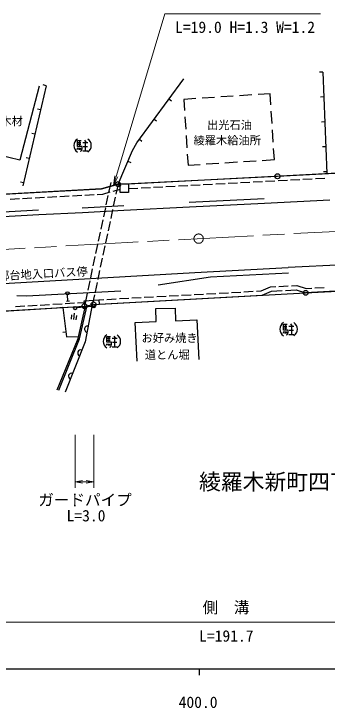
# Model space of a CAD drawing. Units: millimetres at full size, sheet at 1:1000; details may follow other scales. Extents: x 40000 to 680000, y 20000 to 380000.
# Drawn here: x 438294 to 488544, y 198715 to 310000 of the extents above; entities that cross this region are included whole.
import ezdxf
from ezdxf.enums import TextEntityAlignment as Align

# ---------------------------------------------------------------- set-up
doc = ezdxf.new("R2010")
doc.units = ezdxf.units.MM
doc.header["$LTSCALE"] = 1000
doc.linetypes.add('CHAIN', pattern=[18.5, 12, -1.5, 3.5, -1.5])
for name, color, linetype, lineweight in [('M-BGD', 7, 'Continuous', 25), ('M-BMK', 2, 'CHAIN', 13), ('M-BMK-HTXT', 7, 'Continuous', 13), ('M-BMK-ROW', 30, 'Continuous', 25), ('M-STR-HTXT', 7, 'Continuous', 13), ('M-STR-STRC', 7, 'Continuous', 25), ('M-TTL-BAND', 7, 'Continuous', 25), ('引出線', 7, 'Continuous', 13)]:
    doc.layers.add(name, color=color, linetype=linetype, lineweight=lineweight)
doc.styles.add('ＭＳ ゴシック', font='')
doc.styles.get('ＭＳ ゴシック').set_extended_font_data('MS Gothic')

# ---------------------------------------------------------------- blocks, each defined once
blk = doc.blocks.new('open_arrow')
at = {"color": 0, "linetype": 'Continuous', "lineweight": -2}
blk.add_lwpolyline([(7.5, 1.25), (0, 0), (7.5, -1.25)], dxfattribs=at)

msp = doc.modelspace()

# ---------------------------------------------------------------- linework, layer by layer
at = {"layer": 'M-BGD'}
for p, q in [((487830, 300677), (487331, 300656)), ((487830, 300677), (488499, 284395)), ((442336, 298435), (439276, 286577)), ((443494, 298492), (439714, 282448)), ((443494, 298492), (443008, 298607)), ((479396, 297190), (477461, 297065)), ((479511, 295412), (479396, 297190)), ((463168, 296360), (463571, 296063)), ((467482, 296419), (465547, 296293)), ((465547, 296293), (465662, 294515)), ((470476, 296613), (468480, 296483)), ((473469, 296806), (471474, 296677)), ((476463, 297000), (474467, 296871)), ((487995, 296680), (487495, 296659)), ((442577, 294599), (442090, 294713)), ((479705, 292418), (479576, 294414)), ((460796, 293139), (461199, 292842)), ((465727, 293517), (465856, 291522)), ((488159, 292683), (487659, 292663)), ((441660, 290705), (441173, 290820)), ((465921, 290524), (466050, 288528)), ((479899, 289425), (479769, 291421)), ((448523, 288744), (448523, 289682)), ((448523, 289682), (449108, 289682)), ((448523, 289391), (449053, 289391)), ((448820, 289682), (448820, 288744)), ((449351, 289391), (450172, 289391)), ((449351, 289391), (450165, 289391)), ((449642, 289746), (449816, 289452)), ((449755, 289391), (449755, 288039)), ((458425, 289918), (458827, 289621)), ((448526, 288508), (448408, 288218)), ((448523, 289096), (449050, 289096)), ((449231, 288744), (448523, 288744)), ((448643, 288509), (448703, 288218)), ((448819, 288508), (448878, 288219)), ((448937, 288508), (449054, 288273)), ((449173, 288149), (449231, 288440)), ((449231, 288440), (449231, 288744)), ((449409, 288744), (450107, 288744)), ((480078, 286649), (479963, 288427)), ((488323, 288687), (487823, 288666)), ((439276, 286577), (434223, 287705)), ((448940, 288042), (449050, 287981)), ((449050, 287981), (449173, 288149)), ((449347, 288039), (450162, 288039)), ((466115, 287530), (466230, 285752)), ((440742, 286812), (440256, 286927)), ((456574, 286388), (457034, 286192)), ((469163, 285942), (471158, 286071)), ((472156, 286136), (474152, 286265)), ((475150, 286329), (477146, 286459)), ((478144, 286523), (480078, 286649)), ((504119, 285231), (456664, 282692)), ((466230, 285752), (468165, 285877)), ((488487, 284690), (487987, 284670)), ((439825, 282919), (439339, 283033)), ((455322, 282801), (452346, 281953)), ((453828, 282960), (453488, 281365)), ((455002, 282710), (454661, 281114)), ((455002, 282710), (455462, 282514)), ((455323, 282759), (456663, 282774)), ((455338, 281359), (455323, 282759)), ((456663, 282774), (456679, 281374)), ((470181, 282664), (468683, 282584)), ((472178, 282771), (470680, 282691)), ((474175, 282878), (472677, 282798)), ((476172, 282985), (474674, 282904)), ((478169, 283091), (476671, 283011)), ((480166, 283198), (478668, 283118)), ((482163, 283305), (480666, 283225)), ((484161, 283412), (482663, 283332)), ((486158, 283519), (484660, 283439)), ((488155, 283626), (486657, 283545)), ((452346, 281953), (436124, 281061)), ((455333, 281869), (454155, 281533)), ((458198, 282023), (456673, 281942)), ((460195, 282130), (458697, 282050)), ((462192, 282237), (460694, 282157)), ((464189, 282344), (462691, 282263)), ((466186, 282450), (464688, 282370)), ((468183, 282557), (466686, 282477)), ((441198, 280439), (439700, 280356)), ((443195, 280548), (441697, 280466)), ((445192, 280658), (443694, 280576)), ((447189, 280768), (445691, 280686)), ((449186, 280878), (447688, 280796)), ((451183, 280988), (449685, 280905)), ((452496, 281060), (451682, 281015)), ((453674, 281396), (452496, 281060)), ((453383, 280876), (453071, 279409)), ((454557, 280625), (454244, 279158)), ((456679, 281374), (455338, 281359)), ((439201, 280329), (437703, 280247)), ((466406, 279797), (478467, 280425)), ((429593, 277927), (442245, 278572)), ((449241, 278932), (455916, 279270)), ((452966, 278920), (452653, 277453)), ((454140, 278669), (453827, 277202)), ((452549, 276964), (452236, 275497)), ((453723, 276713), (453410, 275246)), ((452132, 275008), (451819, 273541)), ((453305, 274757), (452992, 273290)), ((451714, 273052), (451402, 271585)), ((452888, 272801), (452575, 271334)), ((451297, 271096), (450984, 269629)), ((452471, 270845), (452158, 269378)), ((450880, 269140), (450567, 267673)), ((452054, 268889), (451741, 267422)), ((469842, 267873), (482323, 268506)), ((450463, 267184), (450150, 265717)), ((461415, 266556), (469842, 267873)), ((485098, 265284), (529472, 267736)), ((451636, 266933), (451323, 265466)), ((477982, 265597), (479475, 266248)), ((479475, 266248), (480323, 266294)), ((480822, 266321), (482320, 266401)), ((482819, 266428), (483667, 266473)), ((483667, 266473), (485188, 265990)), ((485188, 265990), (486093, 266040)), ((486592, 266068), (488090, 266151)), ((438790, 264876), (440326, 264822)), ((440326, 264822), (455443, 265629)), ((446974, 263964), (446915, 264963)), ((450046, 265228), (449705, 263632)), ((451219, 264977), (450879, 263381)), ((451977, 263470), (478147, 264905)), ((463213, 264787), (464711, 264870)), ((465210, 264897), (466708, 264979)), ((467207, 265006), (468705, 265088)), ((469204, 265116), (470702, 265198)), ((471201, 265225), (472699, 265307)), ((473198, 265335), (474696, 265417)), ((475195, 265444), (476693, 265526)), ((477192, 265554), (477982, 265597)), ((478147, 264905), (479639, 265556)), ((479639, 265556), (481358, 265648)), ((481857, 265675), (483577, 265767)), ((483577, 265767), (485098, 265284)), ((446724, 263950), (447223, 263979)), ((448526, 263685), (449604, 263749)), ((449586, 264023), (451939, 264169)), ((449604, 263749), (449586, 264023)), ((449604, 263749), (449640, 263150)), ((451939, 264169), (452729, 264213)), ((451939, 264169), (451977, 263470)), ((453228, 264240), (454726, 264322)), ((455225, 264350), (456723, 264432)), ((457222, 264459), (458720, 264541)), ((459219, 264568), (460717, 264651)), ((461216, 264678), (462714, 264760)), ((399068, 260148), (449640, 263150)), ((438544, 263092), (440041, 263181)), ((440540, 263211), (442038, 263299)), ((442537, 263329), (444034, 263418)), ((444533, 263448), (446031, 263536)), ((446149, 262942), (445653, 262883)), ((446530, 263566), (448027, 263655)), ((448599, 257980), (449810, 263181)), ((448838, 257904), (450078, 263232)), ((449640, 263150), (451081, 263419)), ((451081, 263419), (451977, 263470)), ((461076, 262749), (464144, 262853)), ((461134, 260666), (461076, 262749)), ((464144, 262853), (464242, 260809)), ((447513, 261062), (447607, 261756)), ((447909, 261009), (448043, 262000)), ((448305, 260955), (448399, 261649)), ((457729, 260512), (461134, 260666)), ((458056, 254350), (457729, 260512)), ((464242, 260809), (467626, 260932)), ((467626, 260932), (467962, 254587)), ((481572, 259307), (481572, 260245)), ((481572, 260245), (482157, 260245)), ((481572, 259954), (482102, 259954)), ((481572, 259660), (482099, 259660)), ((482280, 259307), (481572, 259307)), ((481869, 260245), (481869, 259307)), ((482280, 259003), (482280, 259307)), ((482399, 259954), (483221, 259954)), ((482399, 259954), (483214, 259954)), ((482457, 259307), (483156, 259307)), ((482690, 260310), (482865, 260015)), ((482803, 259954), (482803, 258602)), ((446621, 258970), (446125, 258911)), ((453228, 257355), (453228, 258293)), ((453228, 258293), (453813, 258293)), ((453525, 258293), (453525, 257355)), ((454347, 258358), (454521, 258064)), ((481574, 259071), (481457, 258781)), ((481692, 259073), (481752, 258781)), ((481868, 259071), (481926, 258783)), ((481985, 259071), (482103, 258836)), ((481989, 258606), (482099, 258544)), ((482099, 258544), (482221, 258712)), ((482221, 258712), (482280, 259003)), ((482396, 258602), (483211, 258602)), ((445258, 249759), (448599, 257980)), ((445489, 249665), (448838, 257904)), ((453231, 257119), (453113, 256829)), ((453228, 258002), (453758, 258002)), ((453228, 257708), (453755, 257708)), ((453936, 257355), (453228, 257355)), ((453348, 257121), (453408, 256829)), ((453524, 257119), (453583, 256831)), ((453642, 257119), (453759, 256884)), ((453936, 257052), (453936, 257355)), ((454056, 258002), (454877, 258002)), ((454056, 258002), (454871, 258002)), ((454114, 257355), (454812, 257355)), ((454460, 258002), (454460, 256651)), ((453645, 256654), (453755, 256592)), ((453755, 256592), (453878, 256761)), ((453878, 256761), (453936, 257052)), ((454053, 256651), (454867, 256651))]:
    msp.add_line(p, q, dxfattribs=at)
for points in [[(455002, 282710), (457310, 288111), (458007, 289351), (465538, 299578)], [(446149, 262942), (446712, 258207), (448668, 258277)], [(450879, 263381), (449742, 257419), (446536, 249372)]]:
    msp.add_lwpolyline(points, dxfattribs=at)
msp.add_circle((446900, 265212), 250, dxfattribs=at)
for centre, radius, start, end in [((449183, 288890), 1264, 123.85503, 236.14497), ((449454, 288890), 1264, 303.85503, 56.14497), ((482232, 259454), 1264, 123.85503, 236.14497), ((482503, 259454), 1264, 303.85503, 56.14497), ((450130, 259452), 500, 79.20751, 259.20751), ((453888, 257502), 1264, 123.85503, 236.14497), ((454159, 257502), 1264, 303.85503, 56.14497), ((449028, 255626), 500, 68.27568, 248.27568), ((447547, 251910), 500, 68.27568, 248.27568)]:
    msp.add_arc(centre, radius, start, end, dxfattribs=at)
at = {"layer": 'M-BMK'}
for p in [(550607, 278336), (409670, 270670)]:
    msp.add_line(p, (456505, 273366), dxfattribs=at)
msp.add_circle((467930, 273970), 750, dxfattribs=at)
at = {"layer": 'M-BMK-ROW'}
for points in [[(350240, 274981), (360297, 275551), (367176, 277442), (397335, 278967), (452346, 281953), (455002, 282710), (480586, 283972), (504119, 285231), (549384, 287681), (567310, 288645)], [(568246, 270417), (565196, 269974), (529611, 264417), (529152, 267718), (485098, 265284)], [(397660, 260072), (417973, 261270), (449640, 263150), (451081, 263419), (485098, 265284)]]:
    msp.add_lwpolyline(points, dxfattribs=at)
for centre in [(480586, 283972), (455002, 282710), (485098, 265284), (451081, 263419), (449640, 263150)]:
    msp.add_circle(centre, 400, dxfattribs=at)
at = {"layer": 'M-STR-HTXT'}
for p, q in [((448124, 242500), (448124, 234000)), ((451110, 242500), (451110, 234000)), ((448124, 235000), (451110, 235000)), ((376772, 212500), (568246, 212500))]:
    msp.add_line(p, q, dxfattribs=at)
at = {"layer": 'M-STR-STRC'}
for p, q in [((466445, 279048), (478506, 279676)), ((478506, 279676), (488979, 280203)), ((449279, 278183), (455954, 278521)), ((455954, 278521), (466445, 279048)), ((429631, 277178), (442283, 277823)), ((442283, 277823), (449279, 278183)), ((467304, 268557), (482276, 269329)), ((494254, 269955), (482276, 269329)), ((426308, 266208), (467304, 268557)), ((450861, 263097), (448373, 262856))]:
    msp.add_line(p, q, dxfattribs=at)
for centre in [(448124, 262832), (451110, 263121)]:
    msp.add_circle(centre, 250, dxfattribs=at)
at = {"layer": 'M-TTL-BAND'}
for p, q in [((40000, 205000), (579000, 205000)), ((468000, 205000), (468000, 204000))]:
    msp.add_line(p, q, dxfattribs=at)
at = {"layer": '引出線'}
msp.add_lwpolyline([(454292, 282508), (462500, 310000), (487500, 310000)], dxfattribs=at)

# ---------------------------------------------------------------- block references
at = {"layer": 'M-STR-HTXT', "xscale": 160, "yscale": 160}
msp.add_blockref('open_arrow', (448124, 235000), dxfattribs=at)
at = {"layer": 'M-STR-HTXT', "xscale": 160, "yscale": 160, "rotation": 180}
msp.add_blockref('open_arrow', (451110, 235000), dxfattribs=at)
at = {"layer": '引出線', "xscale": 200, "yscale": 200, "rotation": 73.4}
msp.add_blockref('open_arrow', (454292, 282508), dxfattribs=at)

# ---------------------------------------------------------------- texts
at = {"layer": 'M-BGD', "style": 'ＭＳ ゴシック'}
for s, p in [('西谷木材', (436128, 292803)), ('出光石油', (472893, 292172)), ('綾羅木給油所', (472517, 289717)), ('お好み焼き', (463265, 258035)), ('道とん堀', (462900, 255345))]:
    msp.add_text(s, height=1320, dxfattribs=at).set_placement(p, align=Align.MIDDLE_CENTER)
msp.add_text('郷台地入口バス停', height=1320, rotation=3.172, dxfattribs=at).set_placement((442950, 268341), align=Align.MIDDLE_CENTER)
at = {"layer": 'M-BMK-HTXT', "style": 'ＭＳ ゴシック'}
msp.add_text('綾羅木新町四丁目', height=2566, dxfattribs=at).set_placement((482000, 235000), align=Align.MIDDLE_CENTER)
at = {"layer": 'M-STR-HTXT', "style": 'ＭＳ ゴシック'}
for s, p in [('L=19.0 H=1.3 W=1.2', (475379, 307866)), ('ガードパイプ', (449705, 232090)), ('側\u3000溝', (472321, 214858))]:
    msp.add_text(s, height=1833, dxfattribs=at).set_placement(p, align=Align.MIDDLE_CENTER)
for s, p in [('L=3.0', (449867, 228099)), ('L=191.7', (472375, 208818))]:
    msp.add_text(s, height=1833, dxfattribs=at).set_placement(p, align=Align.BOTTOM_CENTER)
at = {"layer": 'M-TTL-BAND', "style": 'ＭＳ ゴシック'}
msp.add_text('400.0', height=1833, dxfattribs=at).set_placement((467844, 198195), align=Align.BOTTOM_CENTER)

doc.saveas('drawing.dxf')
